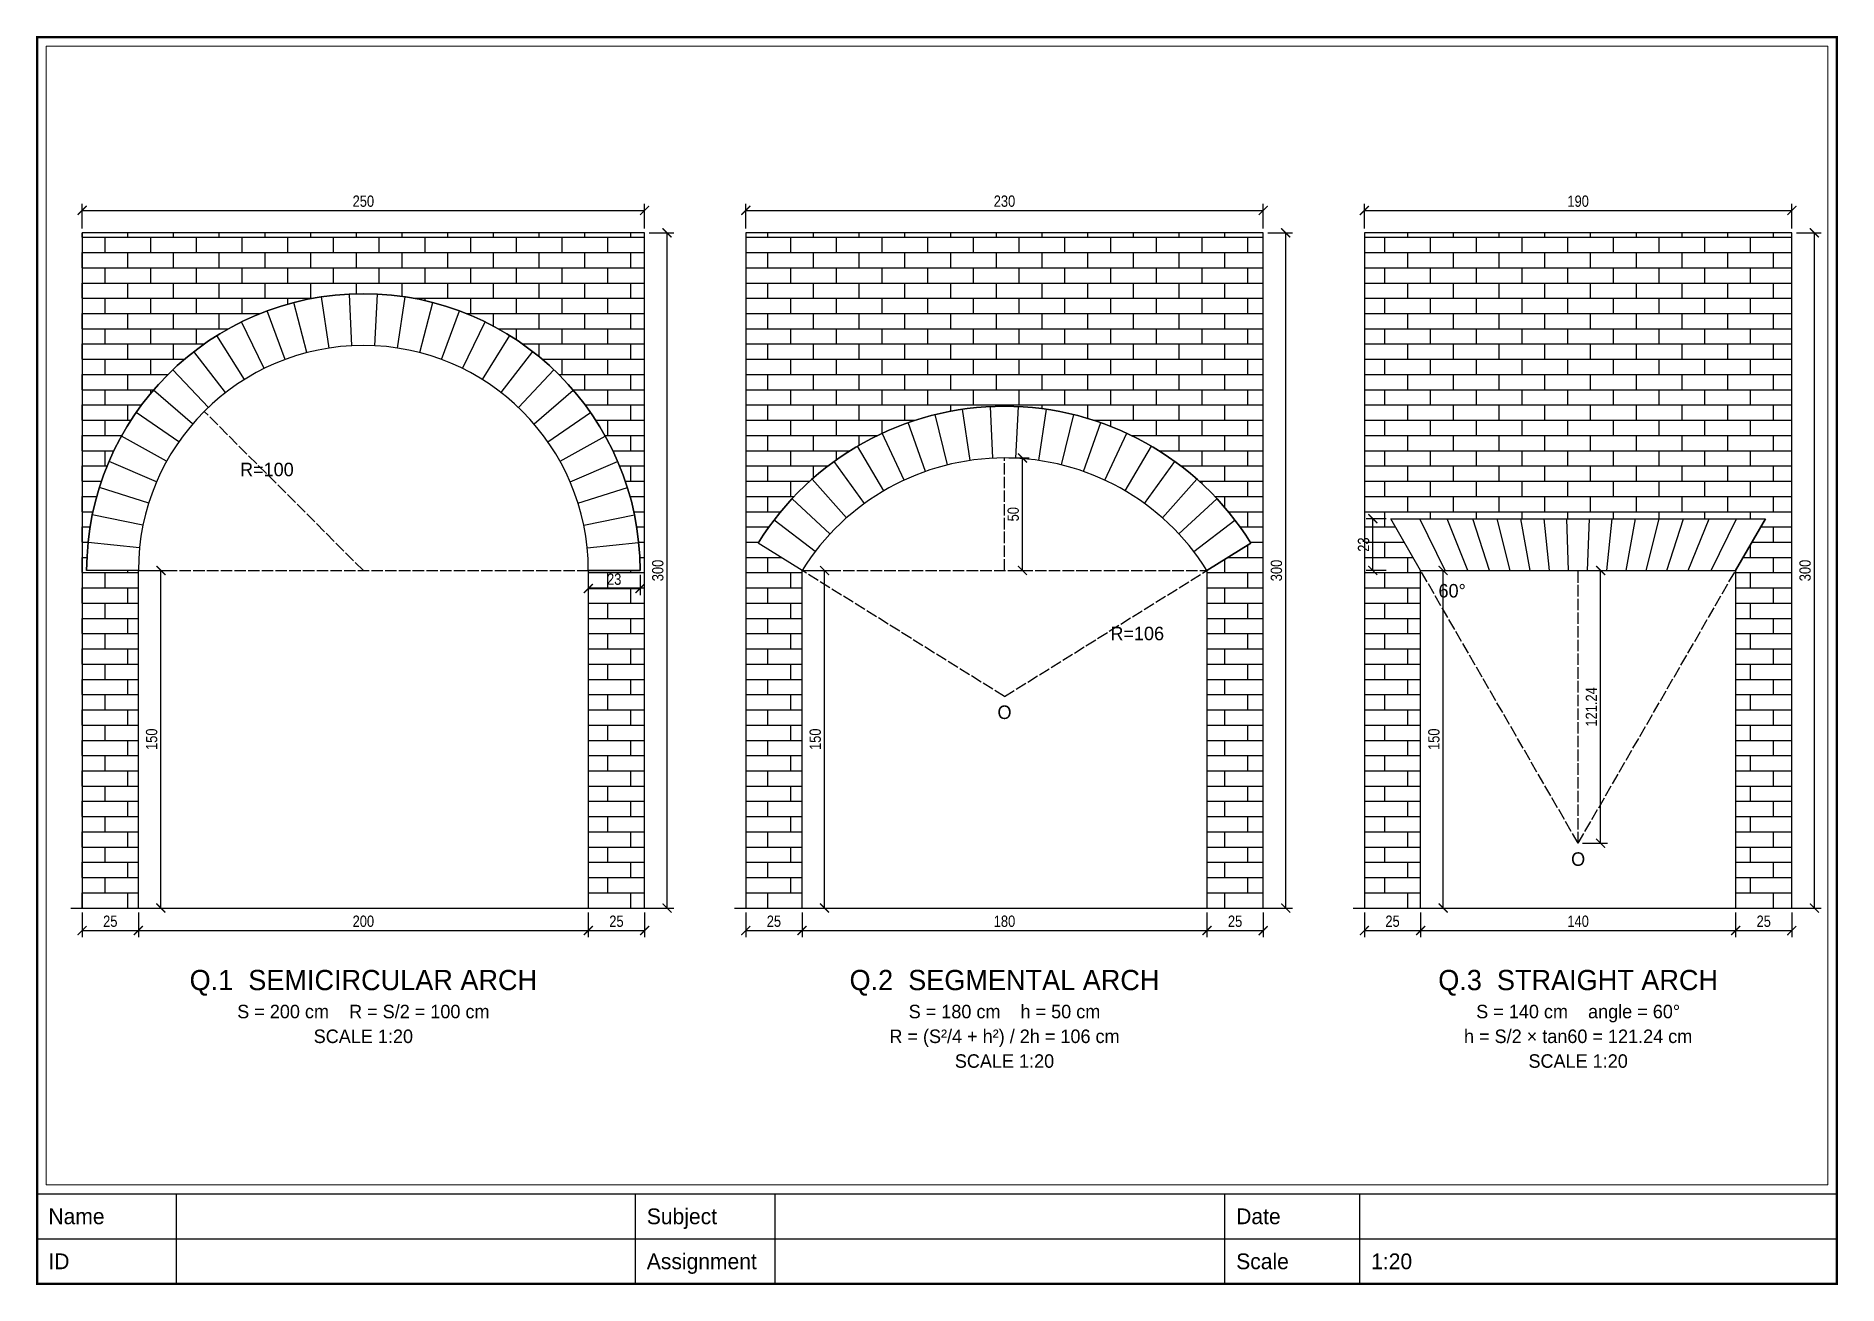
# Paper-space layout 'A3' of a CAD drawing. Header units: centimetres, sheet in millimetres. Extents: x 10 to 410, y 10 to 287.
# The model-space entities are those that its viewports show. They can reach past a viewport. Long polylines and large blocks are cut down to what shows.
import ezdxf
from ezdxf.enums import TextEntityAlignment as Align

# ---------------------------------------------------------------- set-up
doc = ezdxf.new("R2010")
doc.units = ezdxf.units.CM
doc.linetypes.add('DASHED', pattern=[1.524, 1.27, -0.254])
for name, color, linetype in [('ARCH', 1, 'CONTINUOUS'), ('BRICK', 8, 'CONTINUOUS'), ('CENTER', 3, 'DASHED'), ('DIM', 4, 'CONTINUOUS'), ('FRAME', 7, 'CONTINUOUS'), ('TEXT', 2, 'CONTINUOUS'), ('WALL', 7, 'CONTINUOUS')]:
    doc.layers.add(name, color=color, linetype=linetype)
doc.styles.add('OpenSansCondensed-Light', font='OpenSansCondensed-Light.ttf')
doc.dimstyles.new('EZDXF', dxfattribs={"dimtxt": 0.25, "dimasz": 0.175, "dimexe": 0.375, "dimexo": 0.125, "dimgap": 0.1, "dimtad": 1, "dimlfac": 100, "dimzin": 12, "dimdsep": 46, "dimtxsty": 'OpenSansCondensed-Light', "dimblk": 'ARCHTICK', "dimcen": 2.5, "dimazin": 3, "dimtfac": 0.5, "dimtmove": 2, "dimatfit": 3})

# ---------------------------------------------------------------- blocks, each defined once
blk = doc.blocks.new('_ARCHTICK')
at = {"color": 0, "linetype": 'BYBLOCK', "const_width": 0.15}
blk.add_lwpolyline([(-0.5, -0.5), (0.5, 0.5)], dxfattribs=at)

msp = doc.modelspace()

# ---------------------------------------------------------------- hatches: boundary and pattern name
at = {"layer": 'BRICK'}
h = msp.add_hatch(dxfattribs=at)
h.set_pattern_fill('AR-BRSTD', scale=0.1)
h.paths.add_polyline_path([(0, 0), (25, 0), (25, 150), (2, 150, -1), (248, 150), (225, 150), (225, 0), (250, 0), (250, 300), (0, 300)])
h = msp.add_hatch(dxfattribs=at)
h.set_pattern_fill('AR-BRSTD', scale=0.1)
h.paths.add_polyline_path([(295, 0), (320, 0), (320, 150), (300.472, 162.151, -0.5555556), (519.528, 162.151), (500, 150), (500, 0), (525, 0), (525, 300), (295, 300)])
h = msp.add_hatch(dxfattribs=at)
h.set_pattern_fill('AR-BRSTD', scale=0.1)
h.paths.add_polyline_path([(570, 0), (595, 0), (595, 150), (581.721, 173), (748.279, 173), (735, 150), (735, 0), (760, 0), (760, 300), (570, 300)])

# ---------------------------------------------------------------- linework, layer by layer
at = {"layer": 'ARCH'}
for p, q in [((119.935, 249.872), (118.77, 272.842)), ((130.065, 249.872), (131.23, 272.842)), ((90.269, 243.775), (82.281, 265.344)), ((99.935, 246.808), (94.17, 269.073)), ((109.857, 248.847), (106.374, 271.582)), ((140.143, 248.847), (143.626, 271.582)), ((150.065, 246.808), (155.83, 269.073)), ((159.731, 243.775), (167.719, 265.344)), ((80.961, 239.78), (70.832, 260.43)), ((169.039, 239.78), (179.168, 260.43)), ((72.104, 234.864), (59.937, 254.383)), ((177.896, 234.864), (190.063, 254.383)), ((63.789, 229.078), (49.711, 247.265)), ((186.211, 229.078), (200.289, 247.265)), ((56.103, 222.479), (40.257, 239.15)), ((193.897, 222.479), (209.743, 239.15)), ((49.124, 215.137), (31.673, 230.119)), ((200.876, 215.137), (218.327, 230.119)), ((42.924, 207.127), (24.046, 220.266)), ((207.076, 207.127), (225.954, 220.266)), ((384.652, 196.925), (379.152, 219.257)), ((394.696, 198.889), (391.375, 221.648)), ((404.883, 199.876), (403.772, 222.85)), ((415.117, 199.876), (416.228, 222.85)), ((425.304, 198.889), (428.625, 221.648)), ((435.348, 196.925), (440.848, 219.257)), ((37.565, 198.53), (17.455, 209.692)), ((212.435, 198.53), (232.545, 209.692)), ((365.364, 190.144), (355.678, 211.005)), ((374.844, 194), (367.215, 215.698)), ((445.156, 194), (452.785, 215.698)), ((454.636, 190.144), (464.322, 211.005)), ((356.3, 185.391), (344.648, 205.221)), ((463.7, 185.391), (475.352, 205.221)), ((33.104, 189.436), (11.968, 198.506)), ((216.896, 189.436), (238.032, 198.506)), ((347.736, 179.786), (334.226, 198.4)), ((472.264, 179.786), (485.774, 198.4)), ((29.586, 179.936), (7.641, 186.822)), ((220.414, 179.936), (242.359, 186.822)), ((339.753, 173.381), (324.511, 190.605)), ((480.247, 173.381), (495.489, 190.605)), ((332.425, 166.237), (315.593, 181.911)), ((487.575, 166.237), (504.407, 181.911)), ((27.047, 170.13), (4.518, 174.76)), ((222.953, 170.13), (245.482, 174.76)), ((325.82, 158.419), (307.555, 172.396)), ((494.18, 158.419), (512.445, 172.396)), ((581.721, 173), (748.279, 173)), ((595, 150), (581.721, 173)), ((605.866, 150), (594.648, 173)), ((616.014, 150), (606.722, 173)), ((625.606, 150), (618.132, 173)), ((634.771, 150), (629.036, 173)), ((643.621, 150), (639.566, 173)), ((652.257, 150), (649.839, 173)), ((660.766, 150), (659.963, 173)), ((669.234, 150), (670.037, 173)), ((677.743, 150), (680.161, 173)), ((686.379, 150), (690.434, 173)), ((695.229, 150), (700.964, 173)), ((704.394, 150), (711.868, 173)), ((713.986, 150), (723.278, 173)), ((724.134, 150), (735.352, 173)), ((735, 150), (748.279, 173)), ((25.513, 160.117), (2.631, 162.444)), ((224.487, 160.117), (247.369, 162.444)), ((320, 150), (300.472, 162.151)), ((500, 150), (519.528, 162.151)), ((25, 150), (2, 150)), ((225, 150), (248, 150)), ((595, 150), (735, 150))]:
    msp.add_line(p, q, dxfattribs=at)
for centre, radius, start, end in [((125, 150), 123, 0, 180), ((125, 150), 100, 0, 180), ((410, 94), 129, 31.890792, 148.109208), ((410, 94), 106, 31.890792, 148.109208)]:
    msp.add_arc(centre, radius, start, end, dxfattribs=at)
at = {"layer": 'CENTER'}
for p, q in [((125, 150), (54.289, 220.711)), ((410, 150), (410, 200)), ((25, 150), (225, 150)), ((410, 94), (320, 150)), ((320, 150), (500, 150)), ((410, 94), (500, 150)), ((665, 28.756), (595, 150)), ((665, 28.756), (735, 150)), ((665, 28.756), (665, 150))]:
    msp.add_line(p, q, dxfattribs=at)
at = {"layer": 'WALL'}
for p, q in [((-5, 0), (255, 0)), ((290, 0), (530, 0)), ((565, 0), (765, 0))]:
    msp.add_line(p, q, dxfattribs=at)
for points in [[(0, 0), (25, 0), (25, 150), (2, 150, -1), (248, 150), (225, 150), (225, 0), (250, 0), (250, 300), (0, 300)], [(295, 0), (320, 0), (320, 150), (300.472, 162.151, -0.5555556), (519.528, 162.151), (500, 150), (500, 0), (525, 0), (525, 300), (295, 300)]]:
    msp.add_lwpolyline(points, format="xyb", close=True, dxfattribs=at)
msp.add_lwpolyline([(570, 0), (595, 0), (595, 150), (581.721, 173), (748.279, 173), (735, 150), (735, 0), (760, 0), (760, 300), (570, 300)], close=True, dxfattribs=at)

# ---------------------------------------------------------------- texts
at = {"layer": 'TEXT'}
for s, height, p in [('R=100', 6, (82.109, 194.891)), ('60°', 6, (609, 141)), ('R=106', 6, (469, 122)), ('O', 6, (410, 87)), ('O', 6, (665, 21.756)), ('Q.1  SEMICIRCULAR ARCH', 9, (125, -32)), ('Q.2  SEGMENTAL ARCH', 9, (410, -32)), ('Q.3  STRAIGHT ARCH', 9, (665, -32)), ('S = 200 cm    R = S/2 = 100 cm', 6, (125, -46)), ('S = 180 cm    h = 50 cm', 6, (410, -46)), ('S = 140 cm    angle = 60°', 6, (665, -46)), ('SCALE 1:20', 6, (125, -57)), ('R = (S²/4 + h²) / 2h = 106 cm', 6, (410, -57)), ('h = S/2 × tan60 = 121.24 cm', 6, (665, -57)), ('SCALE 1:20', 6, (410, -68)), ('SCALE 1:20', 6, (665, -68))]:
    msp.add_text(s, height=height, dxfattribs=at).set_placement(p, align=Align.MIDDLE_CENTER)

# ---------------------------------------------------------------- dimensions: what is measured, and where the dimension line sits
at = {"layer": 'DIM'}
for base, p1, p2 in [((0, 310), (0, 300), (250, 300)), ((295, 310), (295, 300), (525, 300)), ((570, 310), (570, 300), (760, 300)), ((225, 142), (225, 150), (248, 150)), ((0, -10), (0, 0), (25, 0)), ((25, -10), (25, 0), (225, 0)), ((225, -10), (225, 0), (250, 0)), ((295, -10), (295, 0), (320, 0)), ((320, -10), (320, 0), (500, 0)), ((500, -10), (500, 0), (525, 0)), ((570, -10), (570, 0), (595, 0)), ((595, -10), (595, 0), (735, 0)), ((735, -10), (735, 0), (760, 0))]:
    msp.add_linear_dim(base=base, p1=p1, p2=p2, dimstyle='EZDXF', override={"dimtxt": 5, "dimasz": 4, "dimexe": 3, "dimexo": 2, "dimgap": 1.6, "dimdec": 2, "dimlfac": 1, "dimzin": 8, "dimdsep": 46}, dxfattribs=at).render()
for base, p1, p2 in [((260, 0), (250, 0), (250, 300)), ((535, 0), (525, 0), (525, 300)), ((770, 0), (760, 0), (760, 300)), ((418, 150), (410, 150), (410, 200)), ((573.721, 150), (581.721, 150), (581.721, 173)), ((35, 0), (25, 0), (25, 150)), ((330, 0), (320, 0), (320, 150)), ((605, 0), (595, 0), (595, 150)), ((675, 28.756), (665, 28.756), (665, 150))]:
    msp.add_linear_dim(base=base, p1=p1, p2=p2, angle=90, dimstyle='EZDXF', override={"dimtxt": 5, "dimasz": 4, "dimexe": 3, "dimexo": 2, "dimgap": 1.6, "dimdec": 2, "dimlfac": 1, "dimzin": 8, "dimdsep": 46}, dxfattribs=at).render()

psp = doc.layouts.new('A3')

# ---------------------------------------------------------------- linework, layer by layer
at = {"layer": 'FRAME'}
for p, q in [((10, 30), (410, 30)), ((41, 10), (41, 30)), ((143, 10), (143, 30)), ((174, 10), (174, 30)), ((274, 10), (274, 30)), ((304, 10), (304, 30)), ((10, 20), (410, 20))]:
    psp.add_line(p, q, dxfattribs=at)
at = {"layer": 'FRAME', "const_width": 0.5}
psp.add_lwpolyline([(10, 10), (410, 10), (410, 287), (10, 287)], close=True, dxfattribs=at)

# ---------------------------------------------------------------- texts
at = {"layer": 'TEXT'}
for s, p in [('Name', (12.5, 25)), ('Subject', (145.5, 25)), ('Date', (276.5, 25)), ('ID', (12.5, 15)), ('Assignment', (145.5, 15)), ('Scale', (276.5, 15)), ('1:20', (306.5, 15))]:
    psp.add_text(s, height=3.5, dxfattribs=at).set_placement(p, align=Align.MIDDLE_LEFT)

# ---------------------------------------------------------------- viewports
at = {"layer": 'VIEWPORTS'}
psp.add_viewport(center=(210, 158.5), size=(396, 253), view_center_point=(380, 130), view_height=506, dxfattribs=at)

doc.saveas('drawing.dxf')
